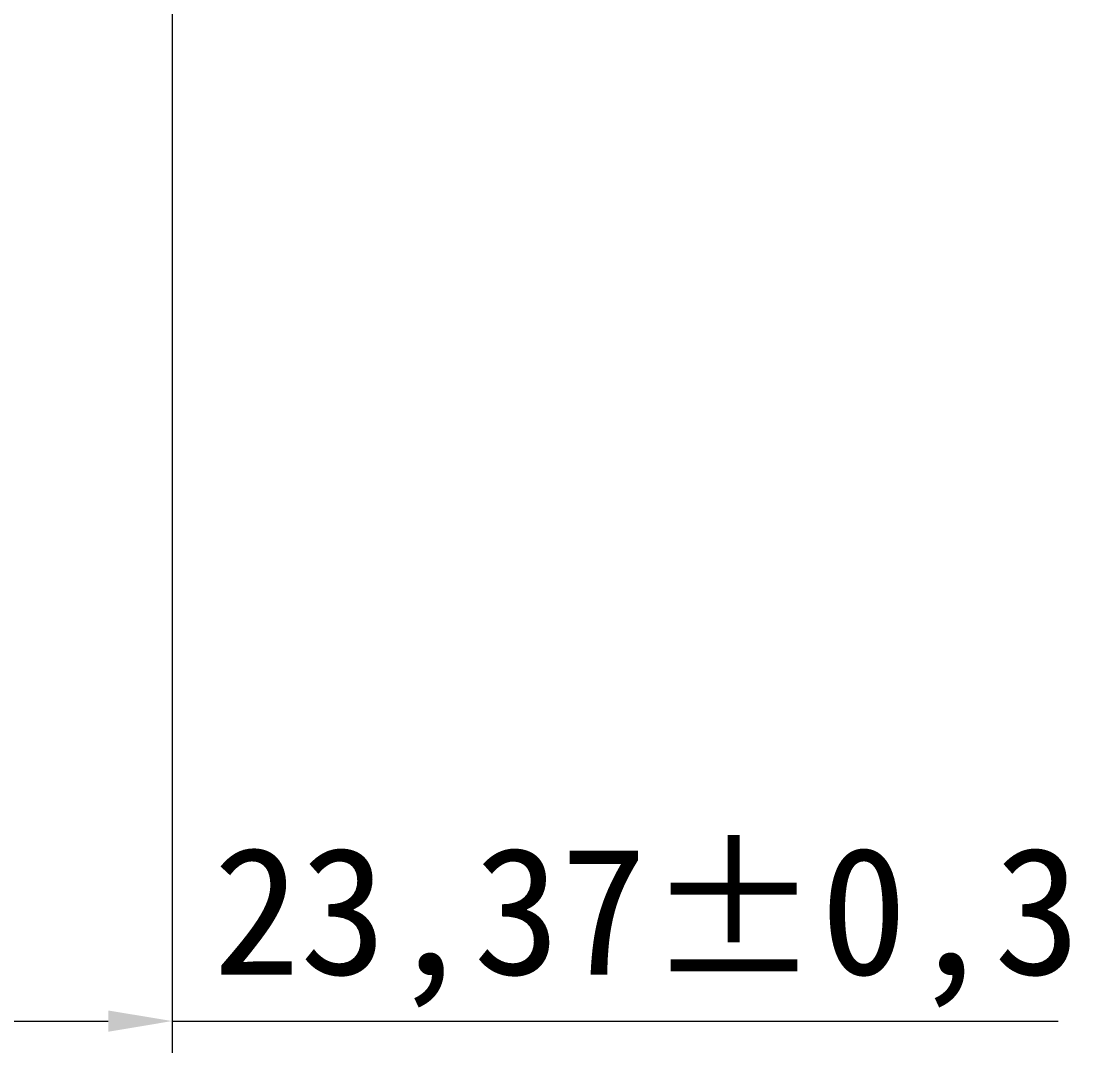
# Model space of a CAD drawing. Header units: millimetres. Extents: x 41784 to 43191, y -4854 to -4504.
# Drawn here: x 42395.07 to 42436.28, y -4719.13 to -4678.68 of the extents above; entities that cross this region are included whole.
import ezdxf

# ---------------------------------------------------------------- set-up
doc = ezdxf.new("R2010")
doc.units = ezdxf.units.MM
doc.header["$MEASUREMENT"] = 0
doc.header["$PDMODE"] = 3
doc.header["$PDSIZE"] = 0.3125
doc.layers.get('Defpoints').update_dxf_attribs({"linetype": 'CONTINUOUS'})
doc.layers.add('Dimension', color=3, linetype='CONTINUOUS', lineweight=5)
doc.styles.add('Arial', font='arial.ttf', dxfattribs={"height": 2.5})
doc.styles.add('STYLE1', font='kaiu.ttf', dxfattribs={"bigfont": 'hztxt.shx'})
doc.dimstyles.new('ISO-25$0', dxfattribs={"dimtxt": 5, "dimasz": 2.5, "dimexe": 0.8, "dimexo": 0.8, "dimtad": 1, "dimzin": 1, "dimdsep": 46, "dimtxsty": 'Arial', "dimcen": 0, "dimclrd": 256, "dimclre": 256, "dimadec": 0, "dimazin": 0, "dimtfac": 1, "dimtofl": 0, "dimtmove": 0, "dimatfit": 3, "dimfxl": 1, "dimtolj": 1, "dimlwd": 13, "dimlwe": 13, "dimarcsym": 0})

# ---------------------------------------------------------------- blocks, each defined once
blk = doc.blocks.new('*D248')
at = {"layer": 'Defpoints', "color": 0}
for p in [(42400.99, -4676.482), (42377.62, -4688.582), (42400.99, -4717.882)]:
    blk.add_point(p, dxfattribs=at)
at = {"layer": 'Dimension', "lineweight": 13}
for p, q in [((42400.99, -4677.107), (42400.99, -4719.132)), ((42377.62, -4689.207), (42377.62, -4719.132)), ((42380.12, -4717.882), (42398.49, -4717.882)), ((42400.99, -4717.882), (42435.735, -4717.882))]:
    blk.add_line(p, q, dxfattribs=at)
at = {"layer": 'Dimension'}
for points in [[(42380.12, -4717.466), (42380.12, -4718.299), (42377.62, -4717.882)], [(42398.49, -4717.466), (42398.49, -4718.299), (42400.99, -4717.882)]]:
    blk.add_solid(points, dxfattribs=at)
at = {"layer": 'Dimension', "color": 0, "insert": (42419.613, -4714.205), "char_height": 5, "attachment_point": 5, "style": 'STYLE1'}
blk.add_mtext('\\A1;23,37±0,3', dxfattribs=at)

msp = doc.modelspace()

# ---------------------------------------------------------------- dimensions: what is measured, and where the dimension line sits
at = {"layer": 'Dimension'}
dim = msp.add_linear_dim(base=(42400.99, -4717.882), p1=(42377.62, -4688.582), p2=(42400.99, -4676.482), dimstyle='ISO-25$0', override={"dimasz": 2.5, "dimexe": 1.25, "dimexo": 0.625, "dimzin": 8, "dimdsep": 44, "dimtxsty": 'STYLE1', "dimtol": 1, "dimtp": 0.3, "dimtm": 0.3}, dxfattribs=at)
dim.commit()
dim.dimension.update_dxf_attribs({"geometry": '*D248', "text_midpoint": (42419.613, -4714.205)})

doc.saveas('drawing.dxf')
